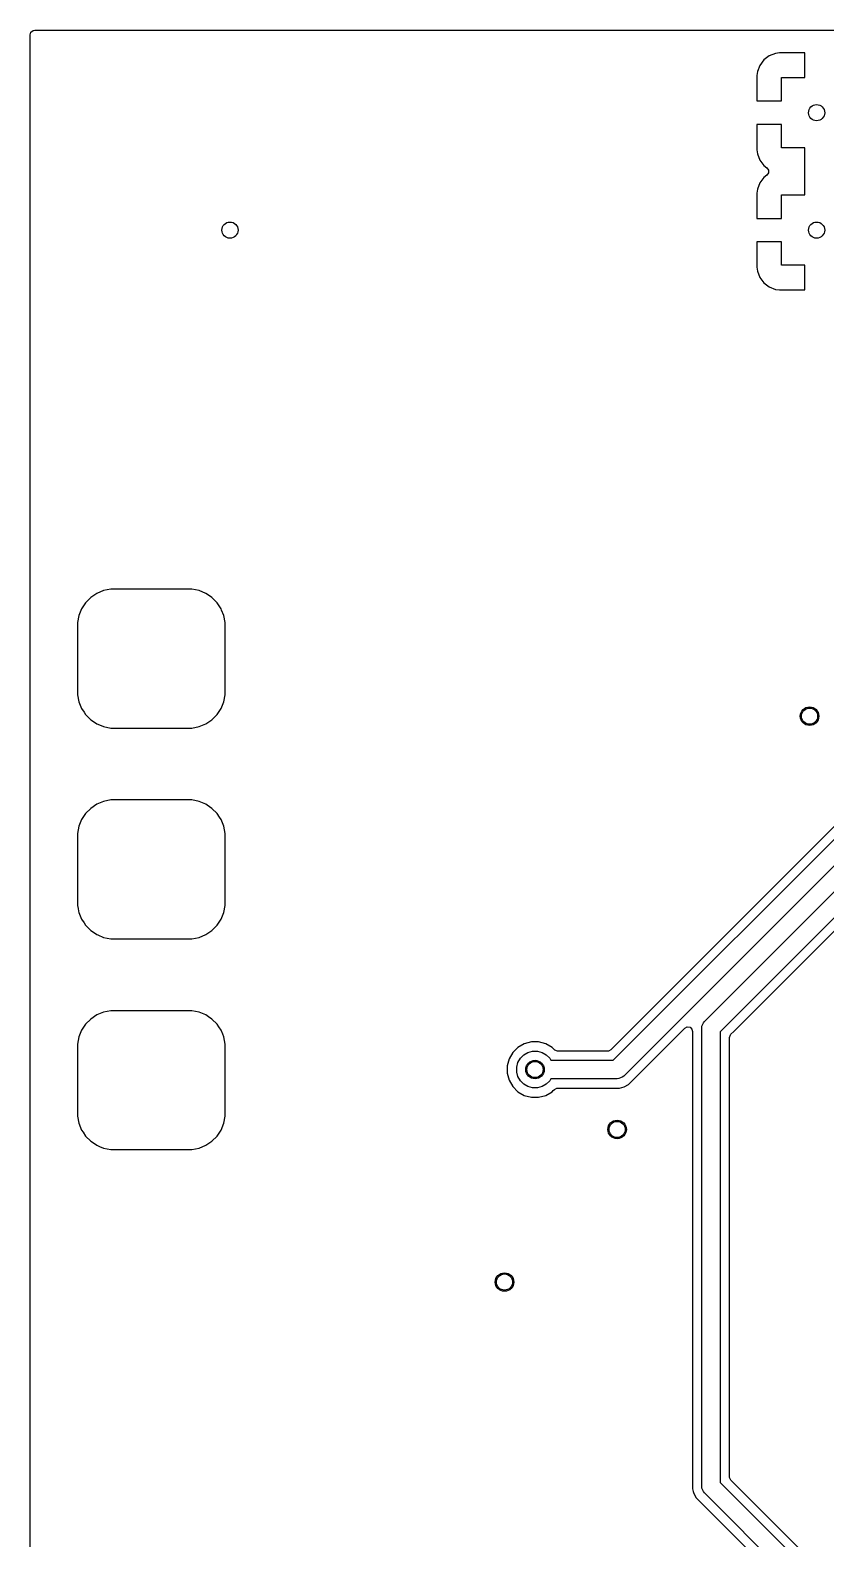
# Model space of a CAD drawing. Extents: x 0.23 to 2.97, y 0.23 to 2.17.
# Drawn here: x 0.23 to 0.908, y 0.885 to 2.17 of the extents above; entities that cross this region are included whole.
import ezdxf

# ---------------------------------------------------------------- set-up
doc = ezdxf.new("R2010")
doc.units = 0
doc.header["$MEASUREMENT"] = 0
doc.layers.add('BLACK', color=7, linetype='CONTINUOUS')

msp = doc.modelspace()

# ---------------------------------------------------------------- linework, layer by layer
at = {"layer": 'BLACK', "linetype": 'CONTINUOUS'}
for p, q in [((0.2297, 2.1664), (0.2304, 2.1687)), ((0.2297, 2.1316), (0.2297, 2.1664)), ((0.2304, 2.1687), (0.2324, 2.1701)), ((0.2324, 2.1701), (0.2336, 2.1703)), ((0.2336, 2.1703), (1.1302, 2.1703)), ((0.8597, 2.1484), (0.8551, 2.1449)), ((0.865, 2.1505), (0.8597, 2.1484)), ((0.8684, 2.1509), (0.865, 2.1505)), ((0.89, 2.1509), (0.8684, 2.1509)), ((0.89, 2.13), (0.89, 2.1509)), ((0.89, 2.1509), (0.89, 2.1509)), ((0.8495, 2.135), (0.8491, 2.1316)), ((0.8516, 2.1403), (0.8495, 2.135)), ((0.8551, 2.1449), (0.8516, 2.1403)), ((0.8551, 2.1449), (0.8551, 2.1449)), ((0.2297, 1.6657), (0.2297, 2.1316)), ((0.8491, 2.1316), (0.8491, 2.11)), ((0.87, 2.11), (0.87, 2.13)), ((0.87, 2.13), (0.89, 2.13)), ((0.8491, 2.11), (0.8491, 2.11)), ((0.8491, 2.11), (0.87, 2.11)), ((0.8491, 2.09), (0.8491, 2.09)), ((0.8491, 2.09), (0.8491, 2.0684)), ((0.87, 2.09), (0.8491, 2.09)), ((0.87, 2.07), (0.87, 2.09)), ((0.89, 2.07), (0.87, 2.07)), ((0.89, 2.03), (0.89, 2.07)), ((0.8491, 2.0684), (0.8495, 2.065)), ((0.8495, 2.065), (0.8516, 2.0597)), ((0.8516, 2.0597), (0.8551, 2.0551)), ((0.8551, 2.0449), (0.8516, 2.0403)), ((0.8551, 2.0551), (0.8551, 2.0551)), ((0.8551, 2.0551), (0.8577, 2.0531)), ((0.8577, 2.0469), (0.8551, 2.0449)), ((0.8551, 2.0449), (0.8551, 2.0449)), ((0.8577, 2.0531), (0.8591, 2.0511)), ((0.8591, 2.0487), (0.8577, 2.0469)), ((0.8591, 2.0511), (0.8591, 2.0487)), ((0.8495, 2.035), (0.8491, 2.0316)), ((0.8491, 2.0316), (0.8491, 2.01)), ((0.8516, 2.0403), (0.8495, 2.035)), ((0.87, 2.01), (0.87, 2.03)), ((0.87, 2.03), (0.89, 2.03)), ((0.8491, 2.01), (0.8491, 2.01)), ((0.8491, 2.01), (0.87, 2.01)), ((0.8491, 1.99), (0.8491, 1.99)), ((0.8491, 1.99), (0.8491, 1.9684)), ((0.87, 1.99), (0.8491, 1.99)), ((0.87, 1.97), (0.87, 1.99)), ((0.8491, 1.9684), (0.8495, 1.965)), ((0.89, 1.97), (0.87, 1.97)), ((0.89, 1.9491), (0.89, 1.97)), ((0.8495, 1.965), (0.8516, 1.9597)), ((0.8516, 1.9597), (0.8551, 1.9551)), ((0.8551, 1.9551), (0.8551, 1.9551)), ((0.8551, 1.9551), (0.8597, 1.9516)), ((0.8597, 1.9516), (0.865, 1.9495)), ((0.865, 1.9495), (0.8684, 1.9491)), ((0.8684, 1.9491), (0.8684, 1.9491)), ((0.8684, 1.9491), (0.89, 1.9491)), ((0.89, 1.9491), (0.89, 1.9491)), ((0.2814, 1.687), (0.277, 1.6826)), ((0.2866, 1.6905), (0.2814, 1.687)), ((0.2814, 1.687), (0.2814, 1.687)), ((0.2923, 1.6929), (0.2866, 1.6905)), ((0.2866, 1.6905), (0.2866, 1.6905)), ((0.2984, 1.6941), (0.2923, 1.6929)), ((0.2923, 1.6929), (0.2923, 1.6929)), ((0.3015, 1.6941), (0.2984, 1.6941)), ((0.2984, 1.6941), (0.2984, 1.6941)), ((0.3041, 1.6941), (0.3015, 1.6941)), ((0.3671, 1.6941), (0.3041, 1.6941)), ((0.3676, 1.6941), (0.3671, 1.6941)), ((0.3737, 1.6929), (0.3676, 1.6941)), ((0.3676, 1.6941), (0.3676, 1.6941)), ((0.3794, 1.6905), (0.3737, 1.6929)), ((0.3825, 1.6884), (0.3794, 1.6905)), ((0.3794, 1.6905), (0.3794, 1.6905)), ((0.3846, 1.687), (0.3825, 1.6884)), ((0.389, 1.6826), (0.3846, 1.687)), ((0.2712, 1.6718), (0.27, 1.6657)), ((0.2736, 1.6775), (0.2712, 1.6718)), ((0.2712, 1.6718), (0.2712, 1.6718)), ((0.277, 1.6826), (0.2736, 1.6775)), ((0.2736, 1.6775), (0.2736, 1.6775)), ((0.277, 1.6826), (0.277, 1.6826)), ((0.3908, 1.68), (0.389, 1.6826)), ((0.3924, 1.6775), (0.3908, 1.68)), ((0.3929, 1.6763), (0.3924, 1.6775)), ((0.3924, 1.6775), (0.3924, 1.6775)), ((0.3948, 1.6718), (0.3929, 1.6763)), ((0.396, 1.6657), (0.3948, 1.6718)), ((0.2297, 1.4862), (0.2297, 1.6657)), ((0.27, 1.6657), (0.27, 1.6043)), ((0.396, 1.6652), (0.396, 1.6657)), ((0.396, 1.61), (0.396, 1.6652)), ((0.396, 1.6074), (0.396, 1.61)), ((0.396, 1.6043), (0.396, 1.6074)), ((1.0351, 1.6124), (0.7246, 1.3019)), ((0.7267, 1.2929), (1.0441, 1.6103)), ((0.27, 1.6043), (0.2712, 1.5982)), ((0.2712, 1.5982), (0.2712, 1.5982)), ((0.2712, 1.5982), (0.2736, 1.5925)), ((0.3924, 1.5925), (0.3948, 1.5982)), ((0.3948, 1.5982), (0.396, 1.6043)), ((1.0576, 1.6014), (0.7356, 1.2794)), ((0.8044, 1.326), (1.0756, 1.5972)), ((0.2736, 1.5925), (0.2736, 1.5925)), ((0.2736, 1.5925), (0.2757, 1.5894)), ((0.2757, 1.5894), (0.277, 1.5874)), ((0.277, 1.5874), (0.2814, 1.583)), ((0.2814, 1.583), (0.2836, 1.5815)), ((0.2836, 1.5815), (0.2866, 1.5795)), ((0.3794, 1.5795), (0.3846, 1.583)), ((0.3846, 1.583), (0.389, 1.5874)), ((0.389, 1.5874), (0.3924, 1.5925)), ((1.0891, 1.5884), (0.8179, 1.3172)), ((0.2866, 1.5795), (0.2866, 1.5795)), ((0.2866, 1.5795), (0.2887, 1.5786)), ((0.2887, 1.5786), (0.2923, 1.5771)), ((0.2923, 1.5771), (0.2984, 1.5759)), ((0.2984, 1.5759), (0.2984, 1.5759)), ((0.2984, 1.5759), (0.3676, 1.5759)), ((0.3676, 1.5759), (0.3737, 1.5771)), ((0.3676, 1.5759), (0.3676, 1.5759)), ((0.3737, 1.5771), (0.3794, 1.5795)), ((0.8294, 1.3175), (1.0867, 1.5748)), ((0.2814, 1.5075), (0.277, 1.5031)), ((0.2866, 1.511), (0.2814, 1.5075)), ((0.2814, 1.5075), (0.2814, 1.5075)), ((0.2923, 1.5134), (0.2866, 1.511)), ((0.2866, 1.511), (0.2866, 1.511)), ((0.2984, 1.5146), (0.2923, 1.5134)), ((0.2923, 1.5134), (0.2923, 1.5134)), ((0.3015, 1.5146), (0.2984, 1.5146)), ((0.2984, 1.5146), (0.2984, 1.5146)), ((0.3041, 1.5146), (0.3015, 1.5146)), ((0.3671, 1.5146), (0.3041, 1.5146)), ((0.3676, 1.5146), (0.3671, 1.5146)), ((0.3737, 1.5134), (0.3676, 1.5146)), ((0.3676, 1.5146), (0.3676, 1.5146)), ((0.3794, 1.511), (0.3737, 1.5134)), ((0.3807, 1.5101), (0.3794, 1.511)), ((0.3794, 1.511), (0.3794, 1.511)), ((0.3846, 1.5075), (0.3807, 1.5101)), ((0.389, 1.5031), (0.3846, 1.5075)), ((0.2712, 1.4923), (0.27, 1.4862)), ((0.2736, 1.498), (0.2712, 1.4923)), ((0.2712, 1.4923), (0.2712, 1.4923)), ((0.277, 1.5031), (0.2736, 1.498)), ((0.2736, 1.498), (0.2736, 1.498)), ((0.277, 1.5031), (0.277, 1.5031)), ((0.391, 1.5001), (0.389, 1.5031)), ((0.3924, 1.498), (0.391, 1.5001)), ((0.3948, 1.4923), (0.3924, 1.498)), ((0.3924, 1.498), (0.3924, 1.498)), ((0.3924, 1.498), (0.3924, 1.498)), ((0.396, 1.4862), (0.3948, 1.4923)), ((0.2297, 1.3067), (0.2297, 1.4862)), ((0.27, 1.4862), (0.27, 1.4248)), ((0.396, 1.4857), (0.396, 1.4862)), ((0.396, 1.4305), (0.396, 1.4857)), ((0.396, 1.4279), (0.396, 1.4305)), ((0.396, 1.4248), (0.396, 1.4279)), ((0.27, 1.4248), (0.2705, 1.4221)), ((0.2705, 1.4221), (0.271, 1.4199)), ((0.271, 1.4199), (0.2712, 1.4187)), ((0.2712, 1.4187), (0.2712, 1.4187)), ((0.2712, 1.4187), (0.2736, 1.413)), ((0.3924, 1.413), (0.3948, 1.4187)), ((0.3948, 1.4187), (0.396, 1.4248)), ((0.2736, 1.413), (0.2736, 1.413)), ((0.2736, 1.413), (0.2757, 1.4099)), ((0.2757, 1.4099), (0.277, 1.4079)), ((0.277, 1.4079), (0.2814, 1.4035)), ((0.2814, 1.4035), (0.2845, 1.4014)), ((0.2845, 1.4014), (0.2866, 1.4)), ((0.3794, 1.4), (0.3846, 1.4035)), ((0.3846, 1.4035), (0.389, 1.4079)), ((0.389, 1.4079), (0.3924, 1.413)), ((0.2866, 1.4), (0.2866, 1.4)), ((0.2866, 1.4), (0.2873, 1.3997)), ((0.2873, 1.3997), (0.2923, 1.3976)), ((0.2923, 1.3976), (0.2984, 1.3964)), ((0.2984, 1.3964), (0.2984, 1.3964)), ((0.2984, 1.3964), (0.3676, 1.3964)), ((0.3676, 1.3964), (0.3737, 1.3976)), ((0.3676, 1.3964), (0.3676, 1.3964)), ((0.3737, 1.3976), (0.3794, 1.4)), ((0.277, 1.3236), (0.2736, 1.3185)), ((0.2814, 1.328), (0.277, 1.3236)), ((0.277, 1.3236), (0.277, 1.3236)), ((0.2866, 1.3315), (0.2814, 1.328)), ((0.2814, 1.328), (0.2814, 1.328)), ((0.2923, 1.3339), (0.2866, 1.3315)), ((0.2866, 1.3315), (0.2866, 1.3315)), ((0.2984, 1.3351), (0.2923, 1.3339)), ((0.2923, 1.3339), (0.2923, 1.3339)), ((0.3015, 1.3351), (0.2984, 1.3351)), ((0.2984, 1.3351), (0.2984, 1.3351)), ((0.3041, 1.3351), (0.3015, 1.3351)), ((0.3671, 1.3351), (0.3041, 1.3351)), ((0.3676, 1.3351), (0.3671, 1.3351)), ((0.3737, 1.3339), (0.3676, 1.3351)), ((0.3676, 1.3351), (0.3676, 1.3351)), ((0.3794, 1.3315), (0.3737, 1.3339)), ((0.3817, 1.33), (0.3794, 1.3315)), ((0.3794, 1.3315), (0.3794, 1.3315)), ((0.3846, 1.328), (0.3817, 1.33)), ((0.389, 1.3236), (0.3846, 1.328)), ((0.3905, 1.3214), (0.389, 1.3236)), ((0.8023, 1.322), (0.803, 1.3236)), ((0.803, 1.3236), (0.8035, 1.3248)), ((0.8035, 1.3248), (0.8044, 1.326)), ((0.8035, 1.3248), (0.8035, 1.3248)), ((0.8035, 1.3248), (0.8035, 1.3248)), ((0.2712, 1.3128), (0.27, 1.3067)), ((0.2736, 1.3185), (0.2712, 1.3128)), ((0.2712, 1.3128), (0.2712, 1.3128)), ((0.2736, 1.3185), (0.2736, 1.3185)), ((0.3924, 1.3185), (0.3905, 1.3214)), ((0.3938, 1.3151), (0.3924, 1.3185)), ((0.3924, 1.3185), (0.3924, 1.3185)), ((0.3948, 1.3128), (0.3938, 1.3151)), ((0.396, 1.3067), (0.3948, 1.3128)), ((0.7397, 1.2724), (0.7876, 1.3203)), ((0.7876, 1.3203), (0.7897, 1.3214)), ((0.7897, 1.3214), (0.7921, 1.321)), ((0.7921, 1.321), (0.7938, 1.3193)), ((0.7938, 1.3193), (0.7942, 1.3175)), ((0.7942, 1.3175), (0.7942, 0.9321)), ((0.8021, 1.3205), (0.8023, 1.322)), ((0.8021, 0.93), (0.8021, 1.3205)), ((0.8023, 1.322), (0.8023, 1.322)), ((0.8023, 1.322), (0.8023, 1.322)), ((0.8179, 1.3172), (0.8179, 0.9333)), ((0.8258, 1.3123), (0.8265, 1.3146)), ((0.8258, 0.9381), (0.8258, 1.3123)), ((0.8265, 1.3146), (0.8269, 1.3151)), ((0.8269, 1.3151), (0.8294, 1.3175)), ((0.2297, 0.5251), (0.2297, 1.3067)), ((0.27, 1.3067), (0.27, 1.2453)), ((0.396, 1.3062), (0.396, 1.3067)), ((0.396, 1.251), (0.396, 1.3062)), ((0.6411, 1.2995), (0.638, 1.2941)), ((0.6455, 1.3039), (0.6411, 1.2995)), ((0.6509, 1.307), (0.6455, 1.3039)), ((0.6504, 1.2975), (0.654, 1.2995)), ((0.6569, 1.3086), (0.6509, 1.307)), ((0.654, 1.2995), (0.6579, 1.3006)), ((0.6631, 1.3086), (0.6569, 1.3086)), ((0.6579, 1.3006), (0.6621, 1.3006)), ((0.6621, 1.3006), (0.666, 1.2995)), ((0.6691, 1.307), (0.6631, 1.3086)), ((0.666, 1.2995), (0.6696, 1.2975)), ((0.6745, 1.3039), (0.6691, 1.307)), ((0.6765, 1.3019), (0.6745, 1.3039)), ((0.6745, 1.3039), (0.6745, 1.3039)), ((0.677, 1.3015), (0.6765, 1.3019)), ((0.6793, 1.3008), (0.677, 1.3015)), ((0.7219, 1.3008), (0.6793, 1.3008)), ((0.7225, 1.3008), (0.7219, 1.3008)), ((0.7246, 1.3019), (0.7225, 1.3008)), ((0.638, 1.2941), (0.6364, 1.2881)), ((0.6364, 1.2881), (0.6364, 1.2819)), ((0.6444, 1.2871), (0.6455, 1.291)), ((0.6444, 1.2829), (0.6444, 1.2871)), ((0.6455, 1.291), (0.6475, 1.2946)), ((0.6475, 1.2946), (0.6504, 1.2975)), ((0.6696, 1.2975), (0.6725, 1.2946)), ((0.6725, 1.2946), (0.6735, 1.2929)), ((0.6735, 1.2929), (0.7267, 1.2929)), ((0.6364, 1.2819), (0.638, 1.2759)), ((0.638, 1.2759), (0.6411, 1.2705)), ((0.6455, 1.279), (0.6444, 1.2829)), ((0.6475, 1.2754), (0.6455, 1.279)), ((0.6504, 1.2725), (0.6475, 1.2754)), ((0.654, 1.2705), (0.6504, 1.2725)), ((0.6696, 1.2725), (0.666, 1.2705)), ((0.6725, 1.2754), (0.6696, 1.2725)), ((0.6735, 1.2771), (0.6725, 1.2754)), ((0.73, 1.2771), (0.6735, 1.2771)), ((0.7315, 1.2773), (0.73, 1.2771)), ((0.7344, 1.2785), (0.7315, 1.2773)), ((0.7356, 1.2794), (0.7344, 1.2785)), ((0.7361, 1.2703), (0.7397, 1.2724)), ((0.7397, 1.2724), (0.7397, 1.2724)), ((0.7397, 1.2724), (0.7397, 1.2724)), ((0.6411, 1.2705), (0.6455, 1.2661)), ((0.6455, 1.2661), (0.6509, 1.263)), ((0.6509, 1.263), (0.6569, 1.2614)), ((0.6579, 1.2694), (0.654, 1.2705)), ((0.6569, 1.2614), (0.6569, 1.2614)), ((0.6569, 1.2614), (0.6631, 1.2614)), ((0.6621, 1.2694), (0.6579, 1.2694)), ((0.666, 1.2705), (0.6621, 1.2694)), ((0.6631, 1.2614), (0.6691, 1.263)), ((0.6631, 1.2614), (0.6631, 1.2614)), ((0.6691, 1.263), (0.6745, 1.2661)), ((0.6745, 1.2661), (0.6755, 1.2671)), ((0.6755, 1.2671), (0.6765, 1.2681)), ((0.6765, 1.2681), (0.6787, 1.2692)), ((0.6787, 1.2692), (0.6793, 1.2692)), ((0.6793, 1.2692), (0.7321, 1.2692)), ((0.7321, 1.2692), (0.7361, 1.2703)), ((0.7321, 1.2692), (0.7321, 1.2692)), ((0.7361, 1.2703), (0.7361, 1.2703)), ((0.7361, 1.2703), (0.7361, 1.2703)), ((0.396, 1.2484), (0.396, 1.251)), ((0.396, 1.2453), (0.396, 1.2484)), ((0.27, 1.2453), (0.2712, 1.2392)), ((0.2712, 1.2392), (0.2712, 1.2392)), ((0.2712, 1.2392), (0.2736, 1.2335)), ((0.3924, 1.2335), (0.3948, 1.2392)), ((0.3948, 1.2392), (0.396, 1.2453)), ((0.2736, 1.2335), (0.2736, 1.2335)), ((0.2736, 1.2335), (0.2748, 1.2317)), ((0.2748, 1.2317), (0.277, 1.2284)), ((0.277, 1.2284), (0.2814, 1.224)), ((0.2814, 1.224), (0.2845, 1.2219)), ((0.2845, 1.2219), (0.2866, 1.2205)), ((0.3794, 1.2205), (0.3846, 1.224)), ((0.3846, 1.224), (0.389, 1.2284)), ((0.389, 1.2284), (0.3924, 1.2335)), ((0.2866, 1.2205), (0.2866, 1.2205)), ((0.2866, 1.2205), (0.2887, 1.2196)), ((0.2887, 1.2196), (0.2923, 1.2181)), ((0.2923, 1.2181), (0.2984, 1.2169)), ((0.2984, 1.2169), (0.2984, 1.2169)), ((0.2984, 1.2169), (0.3676, 1.2169)), ((0.3676, 1.2169), (0.3737, 1.2181)), ((0.3676, 1.2169), (0.3676, 1.2169)), ((0.3737, 1.2181), (0.3794, 1.2205)), ((0.8258, 0.9375), (0.8258, 0.9381)), ((0.7942, 0.9321), (0.7942, 0.9279)), ((0.7942, 0.9279), (0.7948, 0.9256)), ((0.7948, 0.9256), (0.7953, 0.9239)), ((0.8023, 0.9285), (0.8021, 0.93)), ((0.8035, 0.9256), (0.8023, 0.9285)), ((0.8044, 0.9244), (0.8035, 0.9256)), ((0.8179, 0.9333), (1.1033, 0.6479)), ((0.8269, 0.9354), (0.8258, 0.9375)), ((1.1054, 0.6569), (0.8269, 0.9354)), ((0.7953, 0.9239), (0.7974, 0.9203)), ((0.7974, 0.9203), (0.7974, 0.9203)), ((0.7974, 0.9203), (0.7974, 0.9203)), ((0.7974, 0.9203), (1.0903, 0.6274)), ((1.0944, 0.6344), (0.8044, 0.9244))]:
    msp.add_line(p, q, dxfattribs=at)
at = {"layer": 'BLACK'}
for centre, radius in [((0.9, 2.1), 0.00689), ((0.4, 2), 0.00689), ((0.9, 2), 0.00689), ((0.894, 1.586), 0.00787), ((0.66, 1.285), 0.00787), ((0.73, 1.234), 0.00787), ((0.634, 1.104), 0.00787)]:
    msp.add_circle(centre, radius, dxfattribs=at)
at = {"layer": 'WHITE'}
for centre in [(0.9, 2.1), (0.4, 2), (0.9, 2), (0.894, 1.586), (0.66, 1.285), (0.73, 1.234), (0.634, 1.104)]:
    msp.add_circle(centre, 0.00689, dxfattribs=at)

doc.saveas('drawing.dxf')
